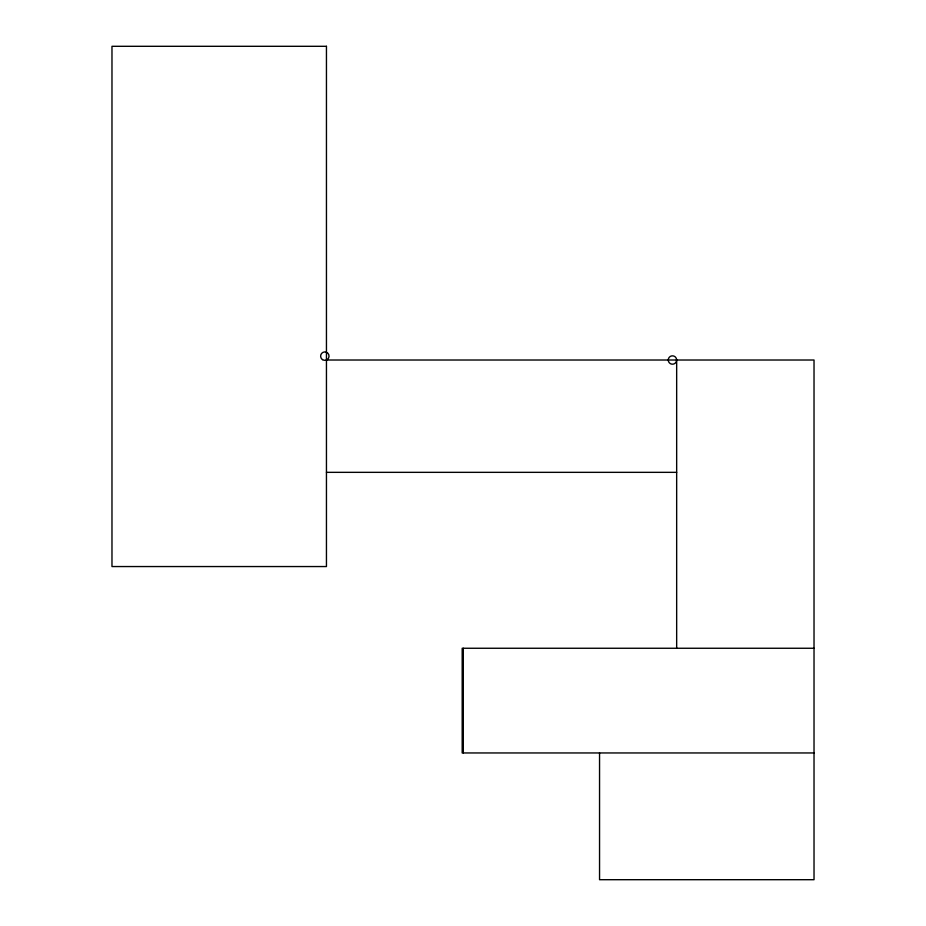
<?xml version="1.0" encoding="UTF-8"?>
<svg xmlns="http://www.w3.org/2000/svg" width="926" height="926" viewBox="0 0 926 926"><rect width="100%" height="100%" fill="white"/><g stroke="black" fill="none" stroke-linecap="round" stroke-linejoin="round"><path stroke-width="1.39" d="M326.45 360.017L814.023 360.017L814.023 879.7L599.55 879.7L599.55 752.954M326.45 472.341L676.663 472.341M814.023 648.258L462.19 648.258L462.19 752.954L814.023 752.954M676.663 360.017A4.213 4.213 0 0 1 670.343 363.663A4.213 4.213 0 0 1 670.343 356.371A4.213 4.213 0 0 1 676.663 360.017L676.663 648.258M463.301 648.258L463.301 752.954M326.45 46.3L111.977 46.3L111.977 566.55L326.45 566.55L326.45 46.3M322.48 359.624A4.213 4.213 0 0 0 329.031 356.417A4.213 4.213 0 0 0 322.989 352.343A4.213 4.213 0 0 0 322.48 359.624"/></g></svg>
